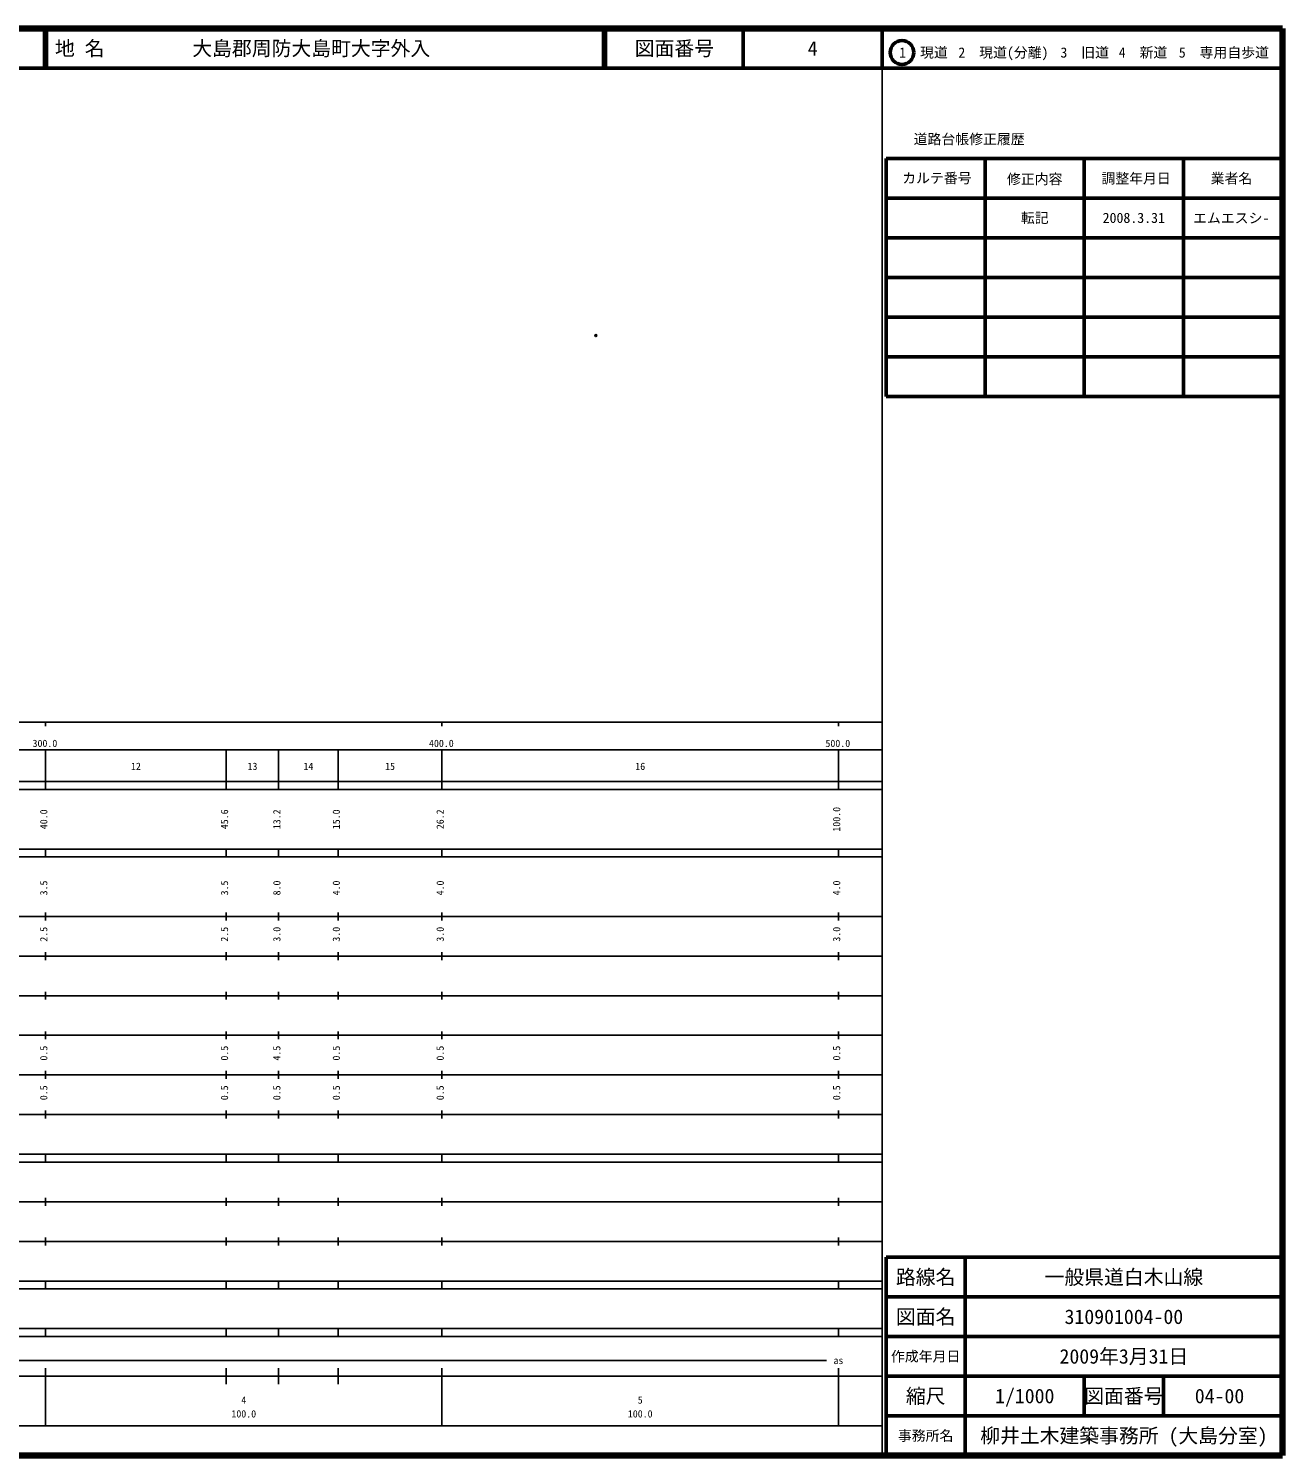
# Model space of a CAD drawing. Units: millimetres on the paper. Extents: x 40 to 680, y 20 to 380.
# Drawn here: x 363.7 to 680, y 20 to 380 of the extents above; entities that cross this region are included whole.
import ezdxf
from ezdxf.enums import TextEntityAlignment as Align

# ---------------------------------------------------------------- set-up
doc = ezdxf.new("R2010")
doc.units = ezdxf.units.MM
doc.header["$PDMODE"] = 32
doc.header["$PDSIZE"] = 0.5
doc.layers.add('M-OTRS', color=6, linetype='Continuous')
doc.layers.add('M-TTL-TXT', color=7, linetype='Continuous')
for name, color, linetype, lineweight in [('M-TTL', 2, 'Continuous', 140), ('M-TTL-BAND', 7, 'Continuous', 25), ('M-TTL-FRAM', 2, 'Continuous', 50), ('M-TTL-LINE', 7, 'Continuous', 50)]:
    doc.layers.add(name, color=color, linetype=linetype, lineweight=lineweight)
doc.styles.add('ＭＳ ゴシック', font='')
doc.styles.get('ＭＳ ゴシック').set_extended_font_data('MS Gothic')

msp = doc.modelspace()

# ---------------------------------------------------------------- linework, layer by layer
at = {"layer": 'M-OTRS'}
msp.add_point((506.831, 302.535), dxfattribs=at)
at = {"layer": 'M-TTL'}
for p, q in [((680, 380), (40, 380)), ((680, 20), (680, 380)), ((40, 20), (680, 20))]:
    msp.add_line(p, q, dxfattribs=at)
at = {"layer": 'M-TTL-BAND'}
for p, q in [((579, 20), (579, 370)), ((40, 205), (579, 205)), ((368, 205), (368, 204)), ((468, 205), (468, 204)), ((568, 205), (568, 204)), ((68, 198), (579, 198)), ((368, 188), (368, 198)), ((413.6, 188), (413.6, 198)), ((426.8, 188), (426.8, 198)), ((441.8, 188), (441.8, 198)), ((468, 188), (468, 198)), ((568, 188), (568, 198)), ((40, 190), (579, 190)), ((40, 188), (579, 188)), ((40, 173), (579, 173)), ((368, 171), (368, 173)), ((413.6, 171), (413.6, 173)), ((426.8, 171), (426.8, 173)), ((441.8, 171), (441.8, 173)), ((468, 171), (468, 173)), ((568, 171), (568, 173)), ((40, 171), (579, 171)), ((40, 156), (579, 156)), ((368, 155), (368, 157)), ((413.6, 155), (413.6, 157)), ((426.8, 155), (426.8, 157)), ((441.8, 155), (441.8, 157)), ((468, 155), (468, 157)), ((568, 155), (568, 157)), ((46, 146), (579, 146)), ((368, 145), (368, 147)), ((413.6, 145), (413.6, 147)), ((426.8, 145), (426.8, 147)), ((441.8, 145), (441.8, 147)), ((468, 145), (468, 147)), ((568, 145), (568, 147)), ((368, 135), (368, 137)), ((413.6, 135), (413.6, 137)), ((426.8, 135), (426.8, 137)), ((441.8, 135), (441.8, 137)), ((468, 135), (468, 137)), ((568, 135), (568, 137)), ((52, 136), (579, 136)), ((46, 126), (579, 126)), ((368, 125), (368, 127)), ((413.6, 125), (413.6, 127)), ((426.8, 125), (426.8, 127)), ((441.8, 125), (441.8, 127)), ((468, 125), (468, 127)), ((568, 125), (568, 127)), ((52, 116), (579, 116)), ((368, 115), (368, 117)), ((413.6, 115), (413.6, 117)), ((426.8, 115), (426.8, 117)), ((441.8, 115), (441.8, 117)), ((468, 115), (468, 117)), ((568, 115), (568, 117)), ((46, 106), (579, 106)), ((368, 105), (368, 107)), ((413.6, 105), (413.6, 107)), ((426.8, 105), (426.8, 107)), ((441.8, 105), (441.8, 107)), ((468, 105), (468, 107)), ((568, 105), (568, 107)), ((40, 96), (579, 96)), ((40, 94), (579, 94)), ((368, 94), (368, 96)), ((413.6, 94), (413.6, 96)), ((426.8, 94), (426.8, 96)), ((441.8, 94), (441.8, 96)), ((468, 94), (468, 96)), ((568, 94), (568, 96)), ((49, 84), (579, 84)), ((368, 83), (368, 85)), ((413.6, 83), (413.6, 85)), ((426.8, 83), (426.8, 85)), ((441.8, 83), (441.8, 85)), ((468, 83), (468, 85)), ((568, 83), (568, 85)), ((40, 74), (579, 74)), ((368, 73), (368, 75)), ((413.6, 73), (413.6, 75)), ((426.8, 73), (426.8, 75)), ((441.8, 73), (441.8, 75)), ((468, 73), (468, 75)), ((568, 73), (568, 75)), ((40, 64), (579, 64)), ((40, 62), (579, 62)), ((368, 62), (368, 64)), ((413.6, 62), (413.6, 64)), ((426.8, 62), (426.8, 64)), ((441.8, 62), (441.8, 64)), ((468, 62), (468, 64)), ((568, 62), (568, 64)), ((40, 52), (579, 52)), ((368, 50), (368, 52)), ((413.6, 50), (413.6, 52)), ((426.8, 50), (426.8, 52)), ((441.8, 50), (441.8, 52)), ((468, 50), (468, 52)), ((568, 50), (568, 52)), ((40, 50), (579, 50)), ((71, 44), (565, 44)), ((40, 40), (579, 40)), ((368, 27.5), (368, 42)), ((413.6, 38), (413.6, 42)), ((426.8, 38), (426.8, 42)), ((441.8, 38), (441.8, 42)), ((468, 27.5), (468, 42)), ((568, 27.5), (568, 42)), ((68, 27.5), (579, 27.5))]:
    msp.add_line(p, q, dxfattribs=at)
at = {"layer": 'M-TTL-FRAM'}
for p, q in [((580, 347.197), (580, 287.197)), ((580, 347.197), (680, 347.197)), ((580, 287.197), (680, 287.197)), ((680, 70), (580, 70)), ((580, 70), (580, 20))]:
    msp.add_line(p, q, dxfattribs=at)
at = {"layer": 'M-TTL-LINE'}
for p, q in [((367.75, 380), (367.75, 370)), ((368.25, 380), (368.25, 370)), ((508.747, 380), (508.747, 370)), ((509.247, 380), (509.247, 370)), ((543.997, 380), (543.997, 370)), ((579, 380), (579, 370)), ((40, 370), (680, 370)), ((605, 347.197), (605, 287.197)), ((630, 347.197), (630, 287.197)), ((655, 347.197), (655, 287.197)), ((580, 337.197), (680, 337.197)), ((580, 327.197), (680, 327.197)), ((580, 317.197), (680, 317.197)), ((580, 307.197), (680, 307.197)), ((580, 297.197), (680, 297.197)), ((600, 70), (600, 20)), ((680, 60), (580, 60)), ((680, 50), (580, 50)), ((680, 40), (580, 40)), ((630, 40), (630, 30)), ((650, 40), (650, 30)), ((680, 30), (580, 30))]:
    msp.add_line(p, q, dxfattribs=at)
msp.add_circle((584.031, 373.958), 3, dxfattribs=at)

# ---------------------------------------------------------------- texts
at = {"layer": 'M-TTL-BAND', "style": 'ＭＳ ゴシック'}
for s, p in [('300.0', (367.844, 198.195)), ('400.0', (467.844, 198.195)), ('500.0', (567.844, 198.195)), ('12', (390.8, 192.405)), ('13', (420.2, 192.405)), ('14', (434.3, 192.405)), ('15', (454.9, 192.405)), ('16', (518, 192.405)), ('as', (568, 42.5)), ('4', (418, 32.523)), ('5', (518, 32.523)), ('100.0', (418, 29.033)), ('100.0', (518, 29.033))]:
    msp.add_text(s, height=1.833, dxfattribs=at).set_placement(p, align=Align.BOTTOM_CENTER)
for s, p in [('40.0', (369, 180.5)), ('45.6', (414.6, 180.5)), ('13.2', (427.8, 180.5)), ('15.0', (442.8, 180.5)), ('26.2', (469, 180.5)), ('100.0', (569, 180.5)), ('3.5', (369, 163.174)), ('3.5', (414.6, 163.174)), ('8.0', (427.8, 163.174)), ('4.0', (442.8, 163.174)), ('4.0', (469, 163.174)), ('4.0', (569, 163.174)), ('2.5', (369, 151.5)), ('2.5', (414.6, 151.5)), ('3.0', (427.8, 151.5)), ('3.0', (442.8, 151.5)), ('3.0', (469, 151.5)), ('3.0', (569, 151.5)), ('0.5', (369, 121.5)), ('0.5', (414.6, 121.5)), ('4.5', (427.8, 121.5)), ('0.5', (442.8, 121.5)), ('0.5', (469, 121.5)), ('0.5', (569, 121.5)), ('0.5', (369, 111.5)), ('0.5', (414.6, 111.5)), ('0.5', (427.8, 111.5)), ('0.5', (442.8, 111.5)), ('0.5', (469, 111.5)), ('0.5', (569, 111.5))]:
    msp.add_text(s, height=1.833, rotation=90, dxfattribs=at).set_placement(p, align=Align.BOTTOM_CENTER)
at = {"layer": 'M-TTL-TXT', "style": 'ＭＳ ゴシック'}
for s, p in [('地 名', (370.38, 375)), ('大島郡周防大島町大字外入', (405.024, 375))]:
    msp.add_text(s, height=3.666, dxfattribs=at).set_placement(p, align=Align.MIDDLE_LEFT)
for s, height, p in [('図面番号', 3.666, (526.622, 375)), ('4', 3.666, (561.497, 375)), ('1\u3000現道', 2.566, (589.448, 373.958)), ('2\u3000現道(分離)', 2.566, (609.619, 373.958)), ('3\u3000旧道', 2.566, (630.121, 373.958)), ('4\u3000新道', 2.566, (644.824, 373.958)), ('5\u3000専用自歩道', 2.566, (665.228, 373.958)), ('道路台帳修正履歴', 2.566, (600.968, 352.113)), ('カルテ番号', 2.566, (592.839, 342.277)), ('修正内容', 2.566, (617.509, 342.023)), ('調整年月日', 2.566, (643.089, 342.197)), ('業者名', 2.566, (667.134, 342.197)), ('転記', 2.566, (617.5, 332.245)), ('2008.3.31', 2.566, (642.5, 332.245)), ('エムエスシ-', 2.566, (667.077, 332.189)), ('路線名', 3.666, (590, 65)), ('路線名', 3.666, (590, 65)), ('一般県道白木山線', 3.666, (640, 65)), ('図面名', 3.666, (590, 55)), ('図面名', 3.666, (590, 55)), ('310901004-00', 3.666, (640, 55)), ('2009年3月31日', 3.666, (640, 45)), ('作成年月日', 2.566, (590, 45)), ('作成年月日', 2.566, (590, 45)), ('縮尺', 3.666, (590, 35)), ('縮尺', 3.666, (590, 35)), ('1/1000', 3.666, (615, 35)), ('図面番号', 3.666, (640, 35)), ('図面番号', 3.666, (640, 35)), ('04-00', 3.666, (664.125, 35)), ('事務所名', 2.566, (590, 25)), ('事務所名', 2.566, (590, 25)), ('柳井土木建築事務所 (大島分室)', 3.666, (640, 25))]:
    msp.add_text(s, height=height, dxfattribs=at).set_placement(p, align=Align.MIDDLE_CENTER)

doc.saveas('drawing.dxf')
